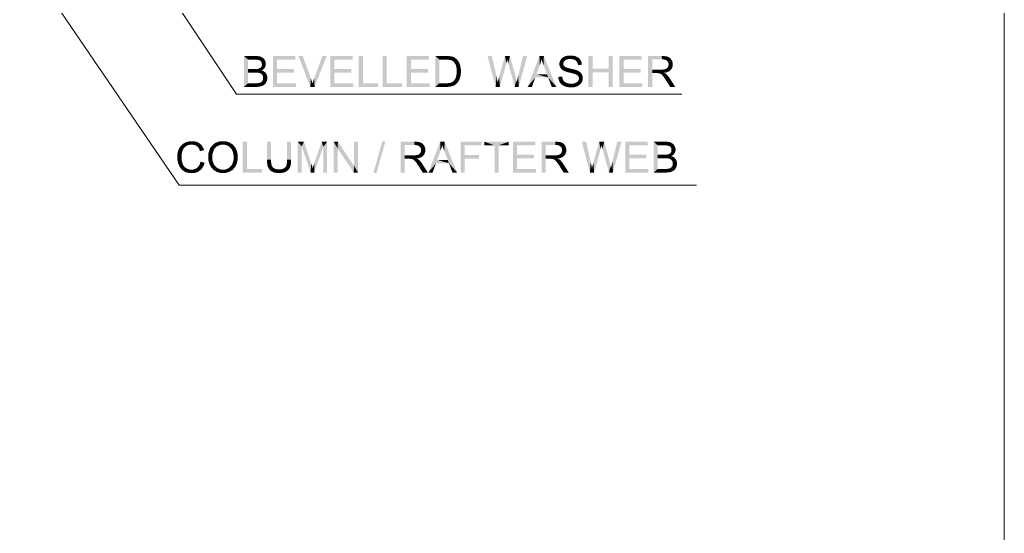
# Model space of a CAD drawing. Header units: millimetres. Extents: x 2 to 579, y 1 to 405.
# Drawn here: x 261.96 to 289.57, y 96.05 to 110.46 of the extents above; entities that cross this region are included whole.
import ezdxf

# ---------------------------------------------------------------- set-up
doc = ezdxf.new("R2010")
doc.units = ezdxf.units.MM
doc.linetypes.add('XKITLINE00', pattern=[0])
doc.layers.add('LinkedObject', color=7, linetype='Continuous', lineweight=0)

# ---------------------------------------------------------------- blocks, each defined once
blk = doc.blocks.new('*A4')
at = {"layer": 'LinkedObject'}
for points in [[(268.25, 109.442), (268.364, 108.977), (268.25, 108.578)], [(268.364, 109.079), (268.364, 108.977), (268.25, 109.442)], [(268.25, 109.442), (268.364, 109.34), (268.364, 109.079)], [(268.537, 109.34), (268.25, 109.442), (268.575, 109.442)], [(268.364, 109.34), (268.25, 109.442), (268.537, 109.34)], [(268.537, 109.34), (268.575, 109.442), (268.584, 109.34)], [(268.575, 109.442), (268.65, 109.334), (268.584, 109.34)], [(268.624, 109.442), (268.65, 109.334), (268.575, 109.442)], [(268.704, 109.429), (268.65, 109.334), (268.624, 109.442)], [(268.65, 109.334), (268.704, 109.429), (268.669, 109.328)], [(268.669, 109.328), (268.704, 109.429), (268.688, 109.322)], [(268.688, 109.322), (268.704, 109.429), (268.734, 109.416)], [(268.734, 109.416), (268.718, 109.3), (268.688, 109.322)], [(268.763, 109.403), (268.718, 109.3), (268.734, 109.416)], [(268.81, 109.362), (268.718, 109.3), (268.763, 109.403)], [(269.176, 109.076), (269.062, 108.578), (269.062, 109.442)], [(269.176, 109.076), (269.062, 109.442), (269.176, 109.34)], [(269.686, 109.34), (269.062, 109.442), (269.686, 109.442)], [(269.176, 109.34), (269.062, 109.442), (269.686, 109.34)], [(269.9, 109.442), (270.11, 108.578), (269.776, 109.442)], [(270.124, 108.814), (270.11, 108.578), (269.9, 109.442)], [(270.566, 109.442), (270.216, 108.814), (270.449, 109.442)], [(270.229, 108.578), (270.216, 108.814), (270.566, 109.442)], [(270.784, 109.076), (270.67, 108.578), (270.67, 109.442)], [(270.784, 109.076), (270.67, 109.442), (270.784, 109.34)], [(271.295, 109.34), (270.67, 109.442), (271.295, 109.442)], [(270.784, 109.34), (270.67, 109.442), (271.295, 109.34)], [(271.582, 109.442), (271.468, 108.578), (271.468, 109.442)], [(271.582, 108.68), (271.468, 108.578), (271.582, 109.442)], [(272.252, 109.442), (272.138, 108.578), (272.138, 109.442)], [(272.252, 108.68), (272.138, 108.578), (272.252, 109.442)], [(272.93, 109.076), (272.816, 108.578), (272.816, 109.442)], [(272.93, 109.076), (272.816, 109.442), (272.93, 109.34)], [(273.44, 109.34), (272.816, 109.442), (273.44, 109.442)], [(272.93, 109.34), (272.816, 109.442), (273.44, 109.34)], [(273.618, 109.442), (273.732, 109.34), (273.618, 108.578)], [(273.914, 109.34), (273.618, 109.442), (273.916, 109.442)], [(273.732, 109.34), (273.618, 109.442), (273.914, 109.34)], [(273.916, 109.442), (273.965, 109.34), (273.914, 109.34)], [(273.966, 109.442), (273.965, 109.34), (273.916, 109.442)], [(273.966, 109.442), (274.039, 109.331), (273.965, 109.34)], [(274.043, 109.436), (274.039, 109.331), (273.966, 109.442)], [(274.069, 109.43), (274.039, 109.331), (274.043, 109.436)], [(274.069, 109.43), (274.062, 109.323), (274.039, 109.331)], [(274.062, 109.323), (274.069, 109.43), (274.094, 109.31)], [(274.17, 109.39), (274.069, 109.43), (274.107, 109.421)], [(274.196, 109.368), (274.069, 109.43), (274.17, 109.39)], [(274.148, 109.261), (274.069, 109.43), (274.196, 109.368)], [(274.094, 109.31), (274.069, 109.43), (274.148, 109.261)], [(274.196, 109.368), (274.17, 109.225), (274.148, 109.261)], [(274.23, 109.339), (274.17, 109.225), (274.196, 109.368)], [(275.199, 109.442), (275.309, 108.578), (275.081, 109.442)], [(275.33, 108.876), (275.309, 108.578), (275.199, 109.442)], [(275.569, 109.442), (275.609, 109.236), (275.405, 108.859)], [(275.609, 109.236), (275.569, 109.442), (275.615, 109.257)], [(275.615, 109.257), (275.569, 109.442), (275.628, 109.308)], [(275.628, 109.308), (275.569, 109.442), (275.635, 109.338)], [(275.707, 109.442), (275.635, 109.338), (275.569, 109.442)], [(275.635, 109.338), (275.707, 109.442), (275.638, 109.328)], [(275.638, 109.328), (275.707, 109.442), (275.652, 109.277)], [(275.652, 109.277), (275.707, 109.442), (275.663, 109.236)], [(275.663, 109.236), (275.707, 109.442), (275.83, 109.004)], [(276.191, 109.442), (275.941, 108.887), (276.077, 109.442)], [(275.955, 108.578), (275.941, 108.887), (276.191, 109.442)], [(276.536, 109.442), (276.547, 109.186), (276.204, 108.578)], [(276.547, 109.186), (276.536, 109.442), (276.562, 109.227)], [(276.562, 109.227), (276.536, 109.442), (276.585, 109.31)], [(276.585, 109.31), (276.536, 109.442), (276.594, 109.351)], [(276.659, 109.442), (276.594, 109.351), (276.536, 109.442)], [(276.594, 109.351), (276.659, 109.442), (276.604, 109.316)], [(276.604, 109.316), (276.659, 109.442), (276.635, 109.226)], [(276.635, 109.226), (276.659, 109.442), (276.655, 109.172)], [(276.655, 109.172), (276.659, 109.442), (276.745, 108.933)], [(276.745, 108.933), (276.659, 109.442), (276.781, 108.84)], [(276.781, 108.84), (276.659, 109.442), (277.011, 108.578)], [(277.152, 109.369), (277.254, 109.318), (277.134, 109.341)], [(277.207, 109.413), (277.254, 109.318), (277.152, 109.369)], [(277.278, 109.337), (277.207, 109.413), (277.242, 109.427)], [(277.254, 109.318), (277.207, 109.413), (277.278, 109.337)], [(277.278, 109.442), (277.353, 109.356), (277.242, 109.427)], [(277.242, 109.427), (277.353, 109.356), (277.278, 109.337)], [(277.357, 109.457), (277.353, 109.356), (277.278, 109.442)], [(277.401, 109.457), (277.353, 109.356), (277.357, 109.457)], [(277.353, 109.356), (277.401, 109.457), (277.405, 109.356)], [(277.401, 109.457), (277.455, 109.356), (277.405, 109.356)], [(277.533, 109.441), (277.401, 109.457), (277.449, 109.457)], [(277.57, 109.426), (277.401, 109.457), (277.533, 109.441)], [(277.53, 109.335), (277.401, 109.457), (277.57, 109.426)], [(277.455, 109.356), (277.401, 109.457), (277.53, 109.335)], [(277.57, 109.426), (277.555, 109.314), (277.53, 109.335)], [(277.607, 109.41), (277.555, 109.314), (277.57, 109.426)], [(277.555, 109.314), (277.607, 109.41), (277.581, 109.293)], [(277.581, 109.293), (277.607, 109.41), (277.683, 109.335)], [(277.683, 109.335), (277.607, 109.41), (277.663, 109.365)], [(278.025, 109.087), (277.911, 108.578), (277.911, 109.442)], [(278.025, 109.087), (277.911, 109.442), (278.025, 109.442)], [(278.588, 109.442), (278.474, 109.087), (278.474, 109.442)], [(278.474, 108.985), (278.474, 109.087), (278.588, 109.442)], [(278.474, 108.985), (278.588, 109.442), (278.588, 108.578)], [(278.894, 109.076), (278.78, 108.578), (278.78, 109.442)], [(278.894, 109.076), (278.78, 109.442), (278.894, 109.34)], [(279.405, 109.34), (278.78, 109.442), (279.405, 109.442)], [(278.894, 109.34), (278.78, 109.442), (279.405, 109.34)], [(279.698, 109.061), (279.584, 108.578), (279.584, 109.442)], [(279.584, 109.442), (279.698, 109.347), (279.698, 109.061)], [(279.971, 109.347), (279.584, 109.442), (279.967, 109.442)], [(279.698, 109.347), (279.584, 109.442), (279.971, 109.347)], [(279.967, 109.442), (280.019, 109.347), (279.971, 109.347)], [(280.112, 109.431), (279.967, 109.442), (280.024, 109.442)], [(280.142, 109.419), (279.967, 109.442), (280.112, 109.431)], [(280.09, 109.327), (279.967, 109.442), (280.142, 109.419)], [(280.019, 109.347), (279.967, 109.442), (280.09, 109.327)], [(280.142, 109.419), (280.112, 109.308), (280.09, 109.327)], [(280.172, 109.407), (280.112, 109.308), (280.142, 109.419)], [(280.112, 109.308), (280.172, 109.407), (280.134, 109.288)], [(280.134, 109.288), (280.172, 109.407), (280.238, 109.337)], [(280.238, 109.337), (280.172, 109.407), (280.22, 109.366)], [(268.683, 109.096), (268.771, 109.053), (268.661, 109.089)], [(268.716, 109.117), (268.771, 109.053), (268.683, 109.096)], [(268.831, 109.117), (268.716, 109.117), (268.738, 109.147)], [(268.816, 109.092), (268.716, 109.117), (268.831, 109.117)], [(268.771, 109.053), (268.716, 109.117), (268.816, 109.092)], [(268.827, 109.335), (268.718, 109.3), (268.81, 109.362)], [(268.718, 109.3), (268.827, 109.335), (268.728, 109.283)], [(268.827, 109.335), (268.739, 109.267), (268.728, 109.283)], [(268.738, 109.147), (268.861, 109.221), (268.831, 109.117)], [(268.749, 109.185), (268.861, 109.221), (268.738, 109.147)], [(268.739, 109.267), (268.827, 109.335), (268.749, 109.229)], [(268.749, 109.229), (268.827, 109.335), (268.861, 109.221)], [(268.861, 109.221), (268.749, 109.208), (268.749, 109.229)], [(268.749, 109.208), (268.861, 109.221), (268.749, 109.185)], [(268.861, 109.251), (268.827, 109.335), (268.844, 109.308)], [(268.861, 109.221), (268.827, 109.335), (268.861, 109.251)], [(268.831, 109.117), (268.861, 109.221), (268.846, 109.141)], [(268.846, 109.141), (268.861, 109.221), (268.861, 109.193)], [(273.618, 108.578), (273.732, 109.34), (273.732, 108.68)], [(274.281, 109.265), (274.17, 109.225), (274.23, 109.339)], [(274.17, 109.225), (274.281, 109.265), (274.192, 109.189)], [(274.192, 109.189), (274.281, 109.265), (274.298, 109.22)], [(274.298, 109.22), (274.215, 109.084), (274.192, 109.189)], [(274.315, 109.175), (274.215, 109.084), (274.298, 109.22)], [(274.332, 109.073), (274.215, 109.084), (274.315, 109.175)], [(275.405, 108.859), (275.609, 109.236), (275.427, 108.578)], [(275.83, 109.004), (275.844, 108.578), (275.663, 109.236)], [(276.204, 108.578), (276.547, 109.186), (276.452, 108.933)], [(277.134, 109.341), (277.097, 109.219), (277.115, 109.312)], [(277.23, 109.299), (277.097, 109.219), (277.134, 109.341)], [(277.115, 109.312), (277.097, 109.219), (277.097, 109.251)], [(277.207, 109.253), (277.097, 109.219), (277.23, 109.299)], [(277.097, 109.219), (277.207, 109.253), (277.207, 109.226)], [(277.207, 109.203), (277.097, 109.219), (277.207, 109.226)], [(277.097, 109.219), (277.207, 109.203), (277.097, 109.189)], [(277.097, 109.189), (277.207, 109.203), (277.112, 109.135)], [(277.112, 109.135), (277.207, 109.203), (277.127, 109.111)], [(277.127, 109.111), (277.207, 109.203), (277.223, 109.164)], [(277.223, 109.164), (277.188, 109.047), (277.127, 109.111)], [(277.127, 109.111), (277.188, 109.047), (277.142, 109.087)], [(277.134, 109.341), (277.254, 109.318), (277.23, 109.299)], [(277.24, 109.149), (277.188, 109.047), (277.223, 109.164)], [(277.188, 109.047), (277.24, 109.149), (277.219, 109.03)], [(277.219, 109.03), (277.24, 109.149), (277.257, 109.134)], [(277.219, 109.03), (277.257, 109.134), (277.243, 109.018)], [(277.243, 109.018), (277.257, 109.134), (277.326, 108.991)], [(277.326, 108.991), (277.257, 109.134), (277.343, 109.104)], [(277.326, 108.991), (277.343, 109.104), (277.386, 108.976)], [(277.386, 108.976), (277.343, 109.104), (277.412, 109.088)], [(277.683, 109.335), (277.611, 109.231), (277.581, 109.293)], [(277.702, 109.305), (277.611, 109.231), (277.683, 109.335)], [(277.724, 109.237), (277.611, 109.231), (277.702, 109.305)], [(277.725, 109.199), (277.611, 109.231), (277.724, 109.237)], [(277.611, 109.231), (277.725, 109.199), (277.615, 109.19)], [(280.214, 109.051), (280.088, 109.085), (280.122, 109.111)], [(280.133, 109.129), (280.214, 109.051), (280.122, 109.111)], [(280.145, 109.147), (280.214, 109.051), (280.133, 109.129)], [(280.238, 109.337), (280.156, 109.237), (280.134, 109.288)], [(280.145, 109.147), (280.274, 109.206), (280.214, 109.051)], [(280.156, 109.186), (280.274, 109.206), (280.145, 109.147)], [(280.256, 109.307), (280.156, 109.237), (280.238, 109.337)], [(280.274, 109.242), (280.156, 109.237), (280.256, 109.307)], [(280.274, 109.206), (280.156, 109.237), (280.274, 109.242)], [(280.156, 109.237), (280.274, 109.206), (280.156, 109.207)], [(280.274, 109.206), (280.156, 109.186), (280.156, 109.207)], [(280.214, 109.051), (280.274, 109.206), (280.244, 109.083)], [(280.244, 109.083), (280.274, 109.206), (280.274, 109.16)], [(268.25, 108.578), (268.364, 108.977), (268.364, 108.68)], [(268.565, 108.977), (268.364, 109.079), (268.552, 109.079)], [(268.364, 108.977), (268.364, 109.079), (268.565, 108.977)], [(268.606, 108.977), (268.552, 109.079), (268.59, 109.079)], [(268.565, 108.977), (268.552, 109.079), (268.606, 108.977)], [(268.644, 109.084), (268.741, 109.038), (268.59, 109.079)], [(268.59, 109.079), (268.741, 109.038), (268.606, 108.977)], [(268.606, 108.977), (268.741, 109.038), (268.669, 108.97)], [(268.661, 109.089), (268.771, 109.053), (268.644, 109.084)], [(268.741, 109.038), (268.644, 109.084), (268.771, 109.053)], [(268.741, 109.038), (268.713, 108.956), (268.669, 108.97)], [(268.713, 108.956), (268.741, 109.038), (268.748, 108.931)], [(268.84, 108.987), (268.741, 109.038), (268.78, 109.026)], [(268.748, 108.931), (268.741, 109.038), (268.84, 108.987)], [(268.748, 108.931), (268.84, 108.987), (268.76, 108.913)], [(268.76, 108.913), (268.84, 108.987), (268.773, 108.895)], [(268.773, 108.895), (268.84, 108.987), (268.861, 108.959)], [(268.861, 108.959), (268.785, 108.853), (268.773, 108.895)], [(268.777, 108.772), (268.903, 108.829), (268.877, 108.716)], [(268.785, 108.808), (268.903, 108.829), (268.777, 108.772)], [(268.882, 108.932), (268.785, 108.853), (268.861, 108.959)], [(268.903, 108.866), (268.785, 108.853), (268.882, 108.932)], [(268.903, 108.829), (268.785, 108.853), (268.903, 108.866)], [(268.785, 108.853), (268.903, 108.829), (268.785, 108.829)], [(268.903, 108.829), (268.785, 108.808), (268.785, 108.829)], [(268.877, 108.716), (268.903, 108.829), (268.89, 108.742)], [(268.89, 108.742), (268.903, 108.829), (268.903, 108.798)], [(269.176, 108.974), (269.062, 108.578), (269.176, 109.076)], [(269.176, 108.68), (269.062, 108.578), (269.176, 108.974)], [(269.654, 108.974), (269.176, 109.076), (269.654, 109.076)], [(269.176, 108.974), (269.176, 109.076), (269.654, 108.974)], [(270.138, 108.777), (270.11, 108.578), (270.124, 108.814)], [(270.216, 108.814), (270.229, 108.578), (270.203, 108.779)], [(270.784, 108.974), (270.67, 108.578), (270.784, 109.076)], [(270.784, 108.68), (270.67, 108.578), (270.784, 108.974)], [(271.263, 108.974), (270.784, 109.076), (271.263, 109.076)], [(270.784, 108.974), (270.784, 109.076), (271.263, 108.974)], [(272.93, 108.974), (272.816, 108.578), (272.93, 109.076)], [(272.93, 108.68), (272.816, 108.578), (272.93, 108.974)], [(273.408, 108.974), (272.93, 109.076), (273.408, 109.076)], [(272.93, 108.974), (272.93, 109.076), (273.408, 108.974)], [(274.149, 108.761), (274.309, 108.84), (274.25, 108.715)], [(274.181, 108.816), (274.309, 108.84), (274.149, 108.761)], [(274.192, 108.85), (274.309, 108.84), (274.181, 108.816)], [(274.309, 108.84), (274.192, 108.85), (274.203, 108.884)], [(274.215, 108.968), (274.332, 108.966), (274.203, 108.884)], [(274.203, 108.884), (274.332, 108.966), (274.309, 108.84)], [(274.332, 109.015), (274.215, 109.084), (274.332, 109.073)], [(274.215, 109.084), (274.332, 109.015), (274.215, 109.017)], [(274.332, 109.015), (274.215, 108.968), (274.215, 109.017)], [(274.332, 108.966), (274.215, 108.968), (274.332, 109.015)], [(274.25, 108.715), (274.309, 108.84), (274.268, 108.74)], [(274.268, 108.74), (274.309, 108.84), (274.298, 108.802)], [(274.309, 108.84), (274.332, 108.966), (274.321, 108.878)], [(275.34, 108.831), (275.309, 108.578), (275.33, 108.876)], [(275.358, 108.743), (275.309, 108.578), (275.34, 108.831)], [(275.402, 108.848), (275.427, 108.578), (275.383, 108.768)], [(275.405, 108.859), (275.427, 108.578), (275.402, 108.848)], [(275.853, 108.923), (275.844, 108.578), (275.83, 109.004)], [(275.887, 108.77), (275.844, 108.578), (275.853, 108.923)], [(275.928, 108.834), (275.955, 108.578), (275.907, 108.74)], [(275.941, 108.887), (275.955, 108.578), (275.928, 108.834)], [(276.419, 108.84), (276.204, 108.578), (276.452, 108.933)], [(276.204, 108.578), (276.419, 108.84), (276.324, 108.578)], [(276.452, 108.933), (276.781, 108.84), (276.419, 108.84)], [(276.745, 108.933), (276.781, 108.84), (276.452, 108.933)], [(276.781, 108.84), (277.011, 108.578), (276.881, 108.578)], [(277.177, 108.833), (277.065, 108.856), (277.173, 108.865)], [(277.065, 108.856), (277.112, 108.7), (277.066, 108.812)], [(277.177, 108.833), (277.112, 108.7), (277.065, 108.856)], [(277.194, 108.779), (277.112, 108.7), (277.177, 108.833)], [(277.386, 108.976), (277.412, 109.088), (277.445, 108.962)], [(277.445, 108.962), (277.412, 109.088), (277.482, 109.072)], [(277.445, 108.962), (277.482, 109.072), (277.522, 108.941)], [(277.522, 108.941), (277.482, 109.072), (277.539, 108.934)], [(277.539, 108.934), (277.482, 109.072), (277.566, 108.924)], [(277.578, 109.045), (277.566, 108.924), (277.482, 109.072)], [(277.604, 109.033), (277.566, 108.924), (277.578, 109.045)], [(277.566, 108.924), (277.604, 109.033), (277.605, 108.898)], [(277.605, 108.898), (277.604, 109.033), (277.641, 109.015)], [(277.605, 108.898), (277.641, 109.015), (277.617, 108.883)], [(277.617, 108.883), (277.641, 109.015), (277.629, 108.868)], [(277.641, 109.015), (277.715, 108.945), (277.629, 108.868)], [(277.629, 108.868), (277.715, 108.945), (277.641, 108.833)], [(277.629, 108.755), (277.751, 108.822), (277.731, 108.723)], [(277.641, 108.792), (277.751, 108.822), (277.629, 108.755)], [(277.715, 108.945), (277.641, 109.015), (277.697, 108.971)], [(277.641, 108.833), (277.715, 108.945), (277.733, 108.918)], [(277.641, 108.833), (277.733, 108.918), (277.641, 108.812)], [(277.641, 108.812), (277.733, 108.918), (277.641, 108.792)], [(277.733, 108.918), (277.751, 108.822), (277.641, 108.792)], [(277.731, 108.723), (277.751, 108.822), (277.751, 108.788)], [(277.751, 108.822), (277.733, 108.918), (277.751, 108.857)], [(278.025, 108.985), (277.911, 108.578), (278.025, 109.087)], [(277.911, 108.578), (278.025, 108.985), (278.025, 108.578)], [(278.025, 109.087), (278.474, 108.985), (278.025, 108.985)], [(278.474, 109.087), (278.474, 108.985), (278.025, 109.087)], [(278.474, 108.985), (278.588, 108.578), (278.474, 108.578)], [(278.894, 108.974), (278.78, 108.578), (278.894, 109.076)], [(278.894, 108.68), (278.78, 108.578), (278.894, 108.974)], [(279.373, 108.974), (278.894, 109.076), (279.373, 109.076)], [(278.894, 108.974), (278.894, 109.076), (279.373, 108.974)], [(279.698, 109.061), (279.698, 108.962), (279.584, 108.578)], [(279.584, 108.578), (279.698, 108.962), (279.698, 108.578)], [(279.831, 108.962), (279.698, 109.061), (279.944, 109.061)], [(279.698, 108.962), (279.698, 109.061), (279.831, 108.962)], [(279.831, 108.962), (279.944, 109.061), (279.853, 108.962)], [(279.853, 108.962), (279.944, 109.061), (279.885, 108.96)], [(279.885, 108.96), (279.944, 109.061), (279.894, 108.958)], [(279.894, 108.958), (279.944, 109.061), (279.908, 108.954)], [(279.908, 108.954), (279.944, 109.061), (279.934, 108.943)], [(279.934, 108.943), (279.944, 109.061), (279.983, 109.061)], [(279.934, 108.943), (279.983, 109.061), (279.946, 108.935)], [(279.983, 109.061), (280.031, 108.971), (279.946, 108.935)], [(279.946, 108.935), (280.031, 108.971), (279.959, 108.926)], [(280.031, 108.971), (279.988, 108.898), (279.959, 108.926)], [(280.044, 109.069), (280.031, 108.971), (279.983, 109.061)], [(280.053, 108.96), (279.988, 108.898), (280.031, 108.971)], [(279.988, 108.898), (280.053, 108.96), (280.004, 108.877)], [(280.004, 108.877), (280.053, 108.96), (280.02, 108.856)], [(280.02, 108.856), (280.053, 108.96), (280.1, 108.928)], [(280.1, 108.928), (280.062, 108.797), (280.02, 108.856)], [(280.031, 108.971), (280.044, 109.069), (280.093, 108.98)], [(280.066, 109.077), (280.214, 109.051), (280.044, 109.069)], [(280.185, 109.02), (280.044, 109.069), (280.214, 109.051)], [(280.093, 108.98), (280.044, 109.069), (280.185, 109.02)], [(280.1, 108.928), (280.053, 108.96), (280.088, 108.939)], [(280.125, 108.905), (280.062, 108.797), (280.1, 108.928)], [(280.172, 108.848), (280.062, 108.797), (280.125, 108.905)], [(280.062, 108.797), (280.172, 108.848), (280.087, 108.758)], [(280.088, 109.085), (280.214, 109.051), (280.066, 109.077)], [(280.087, 108.758), (280.172, 108.848), (280.194, 108.813)], [(268.364, 108.68), (268.58, 108.578), (268.25, 108.578)], [(268.58, 108.68), (268.58, 108.578), (268.364, 108.68)], [(268.58, 108.68), (268.621, 108.578), (268.58, 108.578)], [(268.608, 108.68), (268.621, 108.578), (268.58, 108.68)], [(268.647, 108.682), (268.691, 108.585), (268.608, 108.68)], [(268.608, 108.68), (268.691, 108.585), (268.621, 108.578)], [(268.658, 108.684), (268.691, 108.585), (268.647, 108.682)], [(268.719, 108.593), (268.658, 108.684), (268.678, 108.688)], [(268.691, 108.585), (268.658, 108.684), (268.719, 108.593)], [(268.711, 108.7), (268.814, 108.635), (268.678, 108.688)], [(268.678, 108.688), (268.814, 108.635), (268.719, 108.593)], [(268.724, 108.708), (268.814, 108.635), (268.711, 108.7)], [(268.719, 108.593), (268.814, 108.635), (268.748, 108.6)], [(268.814, 108.635), (268.724, 108.708), (268.738, 108.716)], [(268.759, 108.74), (268.833, 108.649), (268.738, 108.716)], [(268.738, 108.716), (268.833, 108.649), (268.814, 108.635)], [(268.748, 108.6), (268.814, 108.635), (268.795, 108.621)], [(268.877, 108.716), (268.759, 108.74), (268.777, 108.772)], [(268.864, 108.69), (268.759, 108.74), (268.877, 108.716)], [(268.833, 108.649), (268.759, 108.74), (268.864, 108.69)], [(269.062, 108.578), (269.176, 108.68), (269.706, 108.578)], [(269.706, 108.578), (269.176, 108.68), (269.706, 108.68)], [(270.161, 108.706), (270.11, 108.578), (270.138, 108.777)], [(270.17, 108.673), (270.11, 108.578), (270.161, 108.706)], [(270.11, 108.578), (270.17, 108.673), (270.229, 108.578)], [(270.18, 108.708), (270.229, 108.578), (270.17, 108.673)], [(270.203, 108.779), (270.229, 108.578), (270.18, 108.708)], [(270.67, 108.578), (270.784, 108.68), (271.315, 108.578)], [(271.315, 108.578), (270.784, 108.68), (271.315, 108.68)], [(271.468, 108.578), (271.582, 108.68), (272.007, 108.578)], [(272.007, 108.578), (271.582, 108.68), (272.007, 108.68)], [(272.138, 108.578), (272.252, 108.68), (272.677, 108.578)], [(272.677, 108.578), (272.252, 108.68), (272.677, 108.68)], [(272.816, 108.578), (272.93, 108.68), (273.46, 108.578)], [(273.46, 108.578), (272.93, 108.68), (273.46, 108.68)], [(273.732, 108.68), (273.93, 108.578), (273.618, 108.578)], [(273.917, 108.68), (273.93, 108.578), (273.732, 108.68)], [(273.917, 108.68), (273.969, 108.578), (273.93, 108.578)], [(273.96, 108.68), (273.969, 108.578), (273.917, 108.68)], [(274.069, 108.593), (273.96, 108.68), (274.027, 108.688)], [(274.038, 108.586), (273.96, 108.68), (274.069, 108.593)], [(273.969, 108.578), (273.96, 108.68), (274.038, 108.586)], [(274.051, 108.696), (274.069, 108.593), (274.027, 108.688)], [(274.075, 108.704), (274.069, 108.593), (274.051, 108.696)], [(274.069, 108.593), (274.075, 108.704), (274.099, 108.6)], [(274.172, 108.636), (274.075, 108.704), (274.114, 108.726)], [(274.15, 108.622), (274.075, 108.704), (274.172, 108.636)], [(274.099, 108.6), (274.075, 108.704), (274.15, 108.622)], [(274.128, 108.741), (274.193, 108.651), (274.114, 108.726)], [(274.114, 108.726), (274.193, 108.651), (274.172, 108.636)], [(274.25, 108.715), (274.128, 108.741), (274.149, 108.761)], [(274.232, 108.69), (274.128, 108.741), (274.25, 108.715)], [(274.193, 108.651), (274.128, 108.741), (274.232, 108.69)], [(275.366, 108.699), (275.309, 108.578), (275.358, 108.743)], [(275.366, 108.699), (275.427, 108.578), (275.309, 108.578)], [(275.383, 108.768), (275.427, 108.578), (275.366, 108.699)], [(275.898, 108.699), (275.844, 108.578), (275.887, 108.77)], [(275.898, 108.699), (275.955, 108.578), (275.844, 108.578)], [(275.907, 108.74), (275.955, 108.578), (275.898, 108.699)], [(277.066, 108.812), (277.112, 108.7), (277.09, 108.735)], [(277.112, 108.7), (277.194, 108.779), (277.135, 108.666)], [(277.135, 108.666), (277.194, 108.779), (277.197, 108.615)], [(277.208, 108.758), (277.197, 108.615), (277.194, 108.779)], [(277.222, 108.738), (277.197, 108.615), (277.208, 108.758)], [(277.222, 108.738), (277.236, 108.598), (277.197, 108.615)], [(277.266, 108.704), (277.236, 108.598), (277.222, 108.738)], [(277.236, 108.598), (277.266, 108.704), (277.276, 108.581)], [(277.295, 108.691), (277.276, 108.581), (277.266, 108.704)], [(277.324, 108.678), (277.276, 108.581), (277.295, 108.691)], [(277.324, 108.678), (277.374, 108.563), (277.276, 108.581)], [(277.391, 108.665), (277.374, 108.563), (277.324, 108.678)], [(277.391, 108.665), (277.432, 108.563), (277.374, 108.563)], [(277.427, 108.665), (277.432, 108.563), (277.391, 108.665)], [(277.427, 108.665), (277.478, 108.563), (277.432, 108.563)], [(277.46, 108.665), (277.478, 108.563), (277.427, 108.665)], [(277.517, 108.675), (277.598, 108.597), (277.46, 108.665)], [(277.46, 108.665), (277.598, 108.597), (277.478, 108.563)], [(277.478, 108.563), (277.598, 108.597), (277.561, 108.58)], [(277.542, 108.685), (277.692, 108.662), (277.517, 108.675)], [(277.635, 108.614), (277.517, 108.675), (277.692, 108.662)], [(277.598, 108.597), (277.517, 108.675), (277.635, 108.614)], [(277.567, 108.695), (277.692, 108.662), (277.542, 108.685)], [(277.605, 108.721), (277.712, 108.692), (277.567, 108.695)], [(277.567, 108.695), (277.712, 108.692), (277.692, 108.662)], [(277.617, 108.738), (277.731, 108.723), (277.605, 108.721)], [(277.712, 108.692), (277.605, 108.721), (277.731, 108.723)], [(277.629, 108.755), (277.731, 108.723), (277.617, 108.738)], [(278.78, 108.578), (278.894, 108.68), (279.424, 108.578)], [(279.424, 108.578), (278.894, 108.68), (279.424, 108.68)], [(280.087, 108.758), (280.194, 108.813), (280.201, 108.578)], [(280.201, 108.578), (280.194, 108.813), (280.344, 108.578)], [(266.455, 106.898), (266.583, 106.883), (266.43, 106.848)], [(266.43, 106.848), (266.583, 106.883), (266.536, 106.819)], [(266.529, 106.974), (266.583, 106.883), (266.455, 106.898)], [(266.576, 107), (266.583, 106.883), (266.529, 106.974)], [(266.624, 107.027), (266.733, 106.955), (266.576, 107)], [(266.576, 107), (266.733, 106.955), (266.65, 106.931)], [(266.583, 106.883), (266.576, 107), (266.617, 106.907)], [(266.617, 106.907), (266.576, 107), (266.65, 106.931)], [(266.728, 107.053), (266.733, 106.955), (266.624, 107.027)], [(266.785, 107.053), (266.733, 106.955), (266.728, 107.053)], [(266.733, 106.955), (266.785, 107.053), (266.783, 106.955)], [(266.785, 107.053), (266.826, 106.955), (266.783, 106.955)], [(266.959, 107.02), (266.785, 107.053), (266.85, 107.053)], [(267.003, 106.987), (266.785, 107.053), (266.959, 107.02)], [(266.898, 106.933), (266.785, 107.053), (267.003, 106.987)], [(266.826, 106.955), (266.785, 107.053), (266.898, 106.933)], [(266.898, 106.933), (267.003, 106.987), (266.927, 106.912)], [(267.003, 106.987), (266.955, 106.89), (266.927, 106.912)], [(266.955, 106.89), (267.003, 106.987), (266.999, 106.822)], [(266.999, 106.822), (267.003, 106.987), (267.126, 106.801)], [(267.109, 106.861), (267.003, 106.987), (267.047, 106.954)], [(267.126, 106.801), (267.003, 106.987), (267.109, 106.861)], [(267.362, 106.931), (267.246, 106.594), (267.304, 106.87)], [(267.408, 106.829), (267.246, 106.594), (267.362, 106.931)], [(267.569, 107.053), (267.362, 106.931), (267.42, 106.992)], [(267.66, 107.053), (267.362, 106.931), (267.569, 107.053)], [(267.6, 106.954), (267.362, 106.931), (267.66, 107.053)], [(267.495, 106.912), (267.362, 106.931), (267.6, 106.954)], [(267.362, 106.931), (267.495, 106.912), (267.452, 106.871)], [(267.408, 106.829), (267.362, 106.931), (267.452, 106.871)], [(267.6, 106.954), (267.66, 107.053), (267.661, 106.954)], [(267.66, 107.053), (267.703, 106.954), (267.661, 106.954)], [(267.828, 107.024), (267.66, 107.053), (267.72, 107.053)], [(267.876, 106.995), (267.66, 107.053), (267.828, 107.024)], [(267.78, 106.932), (267.66, 107.053), (267.876, 106.995)], [(267.703, 106.954), (267.66, 107.053), (267.78, 106.932)], [(267.78, 106.932), (267.876, 106.995), (267.815, 106.911)], [(267.876, 106.995), (267.849, 106.889), (267.815, 106.911)], [(267.849, 106.889), (267.876, 106.995), (267.901, 106.828)], [(267.997, 106.887), (267.876, 106.995), (267.924, 106.967)], [(268.022, 106.836), (267.876, 106.995), (267.997, 106.887)], [(267.901, 106.828), (267.876, 106.995), (268.022, 106.836)], [(268.329, 107.038), (268.215, 106.174), (268.215, 107.038)], [(268.329, 106.276), (268.215, 106.174), (268.329, 107.038)], [(269.006, 107.038), (268.892, 106.539), (268.892, 107.038)], [(269.006, 106.539), (268.892, 106.539), (269.006, 107.038)], [(269.571, 107.038), (269.457, 106.539), (269.457, 107.038)], [(269.571, 106.539), (269.457, 106.539), (269.571, 107.038)], [(269.758, 107.038), (269.868, 106.909), (269.758, 106.174)], [(269.868, 106.909), (269.758, 107.038), (269.93, 107.038)], [(269.758, 106.174), (269.868, 106.909), (269.868, 106.174)], [(269.868, 106.909), (269.93, 107.038), (270.117, 106.174)], [(270.117, 106.174), (269.93, 107.038), (270.134, 106.427)], [(270.221, 106.437), (270.472, 106.897), (270.22, 106.174)], [(270.429, 107.038), (270.472, 106.897), (270.221, 106.437)], [(270.581, 107.038), (270.472, 106.897), (270.429, 107.038)], [(270.472, 106.174), (270.581, 107.038), (270.581, 106.174)], [(270.472, 106.897), (270.581, 107.038), (270.472, 106.174)], [(270.765, 107.038), (270.874, 106.852), (270.765, 106.174)], [(270.874, 106.852), (270.765, 107.038), (270.882, 107.038)], [(270.874, 106.852), (270.882, 107.038), (271.327, 106.174)], [(271.327, 106.174), (270.882, 107.038), (271.335, 106.36)], [(271.445, 107.038), (271.335, 106.36), (271.335, 107.038)], [(271.445, 106.174), (271.335, 106.36), (271.445, 107.038)], [(272.215, 107.052), (271.879, 106.159), (272.13, 107.052)], [(271.965, 106.159), (271.879, 106.159), (272.215, 107.052)], [(272.759, 106.657), (272.645, 106.174), (272.645, 107.038)], [(272.645, 107.038), (272.759, 106.943), (272.759, 106.657)], [(273.032, 106.943), (272.645, 107.038), (273.027, 107.038)], [(272.759, 106.943), (272.645, 107.038), (273.032, 106.943)], [(273.027, 107.038), (273.08, 106.943), (273.032, 106.943)], [(273.172, 107.026), (273.027, 107.038), (273.085, 107.038)], [(273.202, 107.015), (273.027, 107.038), (273.172, 107.026)], [(273.15, 106.923), (273.027, 107.038), (273.202, 107.015)], [(273.08, 106.943), (273.027, 107.038), (273.15, 106.923)], [(273.202, 107.015), (273.172, 106.903), (273.15, 106.923)], [(273.232, 107.003), (273.172, 106.903), (273.202, 107.015)], [(273.172, 106.903), (273.232, 107.003), (273.194, 106.884)], [(273.194, 106.884), (273.232, 107.003), (273.298, 106.932)], [(273.298, 106.932), (273.217, 106.833), (273.194, 106.884)], [(273.316, 106.903), (273.217, 106.833), (273.298, 106.932)], [(273.334, 106.838), (273.217, 106.833), (273.316, 106.903)], [(273.298, 106.932), (273.232, 107.003), (273.28, 106.962)], [(273.751, 107.038), (273.762, 106.782), (273.419, 106.174)], [(273.762, 106.782), (273.751, 107.038), (273.777, 106.823)], [(273.777, 106.823), (273.751, 107.038), (273.8, 106.906)], [(273.8, 106.906), (273.751, 107.038), (273.809, 106.947)], [(273.874, 107.038), (273.809, 106.947), (273.751, 107.038)], [(273.809, 106.947), (273.874, 107.038), (273.819, 106.912)], [(273.819, 106.912), (273.874, 107.038), (273.85, 106.822)], [(273.85, 106.822), (273.874, 107.038), (273.87, 106.767)], [(273.87, 106.767), (273.874, 107.038), (273.961, 106.529)], [(273.961, 106.529), (273.874, 107.038), (273.996, 106.436)], [(273.996, 106.436), (273.874, 107.038), (274.226, 106.174)], [(274.438, 106.668), (274.324, 106.174), (274.324, 107.038)], [(274.438, 106.668), (274.324, 107.038), (274.438, 106.936)], [(274.907, 106.936), (274.324, 107.038), (274.907, 107.038)], [(274.438, 106.936), (274.324, 107.038), (274.907, 106.936)], [(274.99, 107.038), (275.275, 106.936), (274.99, 106.936)], [(275.389, 106.936), (275.275, 106.936), (274.99, 107.038)], [(275.389, 106.936), (274.99, 107.038), (275.675, 107.038)], [(275.275, 106.174), (275.389, 106.936), (275.389, 106.174)], [(275.275, 106.936), (275.389, 106.936), (275.275, 106.174)], [(275.389, 106.936), (275.675, 107.038), (275.675, 106.936)], [(275.908, 106.672), (275.794, 106.174), (275.794, 107.038)], [(275.908, 106.672), (275.794, 107.038), (275.908, 106.936)], [(276.419, 106.936), (275.794, 107.038), (276.419, 107.038)], [(275.908, 106.936), (275.794, 107.038), (276.419, 106.936)], [(276.712, 106.657), (276.598, 106.174), (276.598, 107.038)], [(276.598, 107.038), (276.712, 106.943), (276.712, 106.657)], [(276.985, 106.943), (276.598, 107.038), (276.981, 107.038)], [(276.712, 106.943), (276.598, 107.038), (276.985, 106.943)], [(276.981, 107.038), (277.033, 106.943), (276.985, 106.943)], [(277.126, 107.026), (276.981, 107.038), (277.038, 107.038)], [(277.156, 107.015), (276.981, 107.038), (277.126, 107.026)], [(277.104, 106.923), (276.981, 107.038), (277.156, 107.015)], [(277.033, 106.943), (276.981, 107.038), (277.104, 106.923)], [(277.156, 107.015), (277.126, 106.903), (277.104, 106.923)], [(277.186, 107.003), (277.126, 106.903), (277.156, 107.015)], [(277.126, 106.903), (277.186, 107.003), (277.148, 106.884)], [(277.148, 106.884), (277.186, 107.003), (277.252, 106.932)], [(277.252, 106.932), (277.17, 106.833), (277.148, 106.884)], [(277.27, 106.903), (277.17, 106.833), (277.252, 106.932)], [(277.288, 106.838), (277.17, 106.833), (277.27, 106.903)], [(277.252, 106.932), (277.186, 107.003), (277.234, 106.962)], [(277.842, 107.038), (277.952, 106.174), (277.724, 107.038)], [(277.973, 106.471), (277.952, 106.174), (277.842, 107.038)], [(278.212, 107.038), (278.252, 106.832), (278.048, 106.454)], [(278.252, 106.832), (278.212, 107.038), (278.258, 106.853)], [(278.258, 106.853), (278.212, 107.038), (278.271, 106.904)], [(278.271, 106.904), (278.212, 107.038), (278.278, 106.934)], [(278.35, 107.038), (278.278, 106.934), (278.212, 107.038)], [(278.278, 106.934), (278.35, 107.038), (278.281, 106.924)], [(278.281, 106.924), (278.35, 107.038), (278.295, 106.873)], [(278.295, 106.873), (278.35, 107.038), (278.306, 106.832)], [(278.306, 106.832), (278.35, 107.038), (278.473, 106.6)], [(278.834, 107.038), (278.584, 106.482), (278.72, 107.038)], [(278.598, 106.174), (278.584, 106.482), (278.834, 107.038)], [(279.057, 106.672), (278.943, 106.174), (278.943, 107.038)], [(279.057, 106.672), (278.943, 107.038), (279.057, 106.936)], [(279.568, 106.936), (278.943, 107.038), (279.568, 107.038)], [(279.057, 106.936), (278.943, 107.038), (279.568, 106.936)], [(279.741, 107.038), (279.855, 106.573), (279.741, 106.174)], [(279.855, 106.675), (279.855, 106.573), (279.741, 107.038)], [(279.741, 107.038), (279.855, 106.936), (279.855, 106.675)], [(280.028, 106.936), (279.741, 107.038), (280.065, 107.038)], [(279.855, 106.936), (279.741, 107.038), (280.028, 106.936)], [(280.028, 106.936), (280.065, 107.038), (280.074, 106.936)], [(280.065, 107.038), (280.14, 106.93), (280.074, 106.936)], [(280.115, 107.038), (280.14, 106.93), (280.065, 107.038)], [(280.194, 107.025), (280.14, 106.93), (280.115, 107.038)], [(280.14, 106.93), (280.194, 107.025), (280.16, 106.924)], [(280.16, 106.924), (280.194, 107.025), (280.179, 106.918)], [(280.179, 106.918), (280.194, 107.025), (280.224, 107.012)], [(280.224, 107.012), (280.208, 106.895), (280.179, 106.918)], [(280.254, 106.999), (280.208, 106.895), (280.224, 107.012)], [(280.301, 106.958), (280.208, 106.895), (280.254, 106.999)], [(280.318, 106.931), (280.208, 106.895), (280.301, 106.958)], [(280.208, 106.895), (280.318, 106.931), (280.219, 106.879)], [(280.318, 106.931), (280.229, 106.863), (280.219, 106.879)], [(280.229, 106.863), (280.318, 106.931), (280.239, 106.825)], [(280.239, 106.825), (280.318, 106.931), (280.352, 106.817)], [(280.352, 106.847), (280.318, 106.931), (280.335, 106.904)], [(280.352, 106.817), (280.318, 106.931), (280.352, 106.847)], [(266.509, 106.739), (266.378, 106.68), (266.404, 106.798)], [(266.496, 106.656), (266.378, 106.68), (266.509, 106.739)], [(266.378, 106.68), (266.496, 106.656), (266.378, 106.612)], [(266.378, 106.612), (266.496, 106.656), (266.496, 106.613)], [(266.496, 106.613), (266.378, 106.551), (266.378, 106.612)], [(266.496, 106.558), (266.378, 106.551), (266.496, 106.613)], [(266.523, 106.779), (266.404, 106.798), (266.43, 106.848)], [(266.509, 106.739), (266.404, 106.798), (266.523, 106.779)], [(266.523, 106.779), (266.43, 106.848), (266.536, 106.819)], [(266.999, 106.822), (267.126, 106.801), (267.014, 106.775)], [(267.304, 106.87), (267.246, 106.594), (267.246, 106.702)], [(267.364, 106.69), (267.246, 106.594), (267.408, 106.829)], [(267.246, 106.594), (267.364, 106.69), (267.364, 106.593)], [(267.901, 106.828), (268.022, 106.836), (267.919, 106.789)], [(267.913, 106.393), (268.072, 106.604), (268.019, 106.369)], [(267.955, 106.522), (268.072, 106.604), (267.913, 106.393)], [(268.022, 106.836), (267.937, 106.75), (267.919, 106.789)], [(267.937, 106.75), (268.022, 106.836), (267.955, 106.658)], [(267.955, 106.658), (268.022, 106.836), (268.072, 106.669)], [(267.955, 106.605), (268.072, 106.669), (268.072, 106.604)], [(267.955, 106.658), (268.072, 106.669), (267.955, 106.605)], [(268.072, 106.604), (267.955, 106.522), (267.955, 106.605)], [(268.019, 106.369), (268.072, 106.604), (268.046, 106.421)], [(268.072, 106.669), (268.022, 106.836), (268.047, 106.785)], [(268.046, 106.421), (268.072, 106.604), (268.072, 106.539)], [(270.765, 106.174), (270.874, 106.852), (270.874, 106.174)], [(272.759, 106.657), (272.759, 106.558), (272.645, 106.174)], [(272.891, 106.558), (272.759, 106.657), (273.004, 106.657)], [(272.759, 106.558), (272.759, 106.657), (272.891, 106.558)], [(272.891, 106.558), (273.004, 106.657), (272.913, 106.558)], [(272.913, 106.558), (273.004, 106.657), (272.945, 106.555)], [(272.945, 106.555), (273.004, 106.657), (272.955, 106.553)], [(272.955, 106.553), (273.004, 106.657), (272.968, 106.55)], [(272.968, 106.55), (273.004, 106.657), (272.994, 106.539)], [(272.994, 106.539), (273.004, 106.657), (273.043, 106.657)], [(272.994, 106.539), (273.043, 106.657), (273.007, 106.53)], [(273.043, 106.657), (273.091, 106.567), (273.007, 106.53)], [(273.104, 106.665), (273.091, 106.567), (273.043, 106.657)], [(273.091, 106.567), (273.104, 106.665), (273.153, 106.576)], [(273.127, 106.673), (273.275, 106.647), (273.104, 106.665)], [(273.245, 106.616), (273.104, 106.665), (273.275, 106.647)], [(273.153, 106.576), (273.104, 106.665), (273.245, 106.616)], [(273.149, 106.681), (273.275, 106.647), (273.127, 106.673)], [(273.275, 106.647), (273.149, 106.681), (273.182, 106.707)], [(273.194, 106.725), (273.275, 106.647), (273.182, 106.707)], [(273.205, 106.743), (273.275, 106.647), (273.194, 106.725)], [(273.205, 106.743), (273.334, 106.802), (273.275, 106.647)], [(273.217, 106.782), (273.334, 106.802), (273.205, 106.743)], [(273.334, 106.802), (273.217, 106.833), (273.334, 106.838)], [(273.217, 106.833), (273.334, 106.802), (273.217, 106.803)], [(273.334, 106.802), (273.217, 106.782), (273.217, 106.803)], [(273.275, 106.647), (273.334, 106.802), (273.304, 106.679)], [(273.304, 106.679), (273.334, 106.802), (273.334, 106.756)], [(273.419, 106.174), (273.762, 106.782), (273.667, 106.529)], [(274.438, 106.566), (274.324, 106.174), (274.438, 106.668)], [(274.844, 106.566), (274.438, 106.668), (274.844, 106.668)], [(274.438, 106.566), (274.438, 106.668), (274.844, 106.566)], [(275.908, 106.57), (275.794, 106.174), (275.908, 106.672)], [(276.387, 106.57), (275.908, 106.672), (276.387, 106.672)], [(275.908, 106.57), (275.908, 106.672), (276.387, 106.57)], [(276.712, 106.657), (276.712, 106.558), (276.598, 106.174)], [(276.845, 106.558), (276.712, 106.657), (276.958, 106.657)], [(276.712, 106.558), (276.712, 106.657), (276.845, 106.558)], [(276.845, 106.558), (276.958, 106.657), (276.867, 106.558)], [(276.867, 106.558), (276.958, 106.657), (276.899, 106.555)], [(276.899, 106.555), (276.958, 106.657), (276.908, 106.553)], [(276.908, 106.553), (276.958, 106.657), (276.922, 106.55)], [(276.922, 106.55), (276.958, 106.657), (276.948, 106.539)], [(276.948, 106.539), (276.958, 106.657), (276.997, 106.657)], [(276.948, 106.539), (276.997, 106.657), (276.96, 106.53)], [(276.997, 106.657), (277.045, 106.567), (276.96, 106.53)], [(277.058, 106.665), (277.045, 106.567), (276.997, 106.657)], [(277.045, 106.567), (277.058, 106.665), (277.107, 106.576)], [(277.08, 106.673), (277.228, 106.647), (277.058, 106.665)], [(277.199, 106.616), (277.058, 106.665), (277.228, 106.647)], [(277.107, 106.576), (277.058, 106.665), (277.199, 106.616)], [(277.102, 106.681), (277.228, 106.647), (277.08, 106.673)], [(277.228, 106.647), (277.102, 106.681), (277.136, 106.707)], [(277.147, 106.725), (277.228, 106.647), (277.136, 106.707)], [(277.159, 106.743), (277.228, 106.647), (277.147, 106.725)], [(277.159, 106.743), (277.288, 106.802), (277.228, 106.647)], [(277.17, 106.782), (277.288, 106.802), (277.159, 106.743)], [(277.288, 106.802), (277.17, 106.833), (277.288, 106.838)], [(277.17, 106.833), (277.288, 106.802), (277.17, 106.803)], [(277.288, 106.802), (277.17, 106.782), (277.17, 106.803)], [(277.228, 106.647), (277.288, 106.802), (277.258, 106.679)], [(277.258, 106.679), (277.288, 106.802), (277.288, 106.756)], [(278.048, 106.454), (278.252, 106.832), (278.07, 106.174)], [(278.473, 106.6), (278.487, 106.174), (278.306, 106.832)], [(279.057, 106.57), (278.943, 106.174), (279.057, 106.672)], [(279.536, 106.57), (279.057, 106.672), (279.536, 106.672)], [(279.057, 106.57), (279.057, 106.672), (279.536, 106.57)], [(280.055, 106.573), (279.855, 106.675), (280.042, 106.675)], [(279.855, 106.573), (279.855, 106.675), (280.055, 106.573)], [(280.096, 106.573), (280.042, 106.675), (280.08, 106.675)], [(280.055, 106.573), (280.042, 106.675), (280.096, 106.573)], [(280.135, 106.68), (280.231, 106.634), (280.08, 106.675)], [(280.08, 106.675), (280.231, 106.634), (280.096, 106.573)], [(280.096, 106.573), (280.231, 106.634), (280.16, 106.566)], [(280.151, 106.685), (280.261, 106.649), (280.135, 106.68)], [(280.231, 106.634), (280.135, 106.68), (280.261, 106.649)], [(280.173, 106.692), (280.261, 106.649), (280.151, 106.685)], [(280.231, 106.634), (280.204, 106.551), (280.16, 106.566)], [(280.206, 106.713), (280.261, 106.649), (280.173, 106.692)], [(280.204, 106.551), (280.231, 106.634), (280.238, 106.526)], [(280.322, 106.713), (280.206, 106.713), (280.228, 106.743)], [(280.307, 106.688), (280.206, 106.713), (280.322, 106.713)], [(280.261, 106.649), (280.206, 106.713), (280.307, 106.688)], [(280.228, 106.743), (280.352, 106.817), (280.322, 106.713)], [(280.239, 106.781), (280.352, 106.817), (280.228, 106.743)], [(280.33, 106.583), (280.231, 106.634), (280.27, 106.622)], [(280.238, 106.526), (280.231, 106.634), (280.33, 106.583)], [(280.352, 106.817), (280.239, 106.803), (280.239, 106.825)], [(280.239, 106.803), (280.352, 106.817), (280.239, 106.781)], [(280.322, 106.713), (280.352, 106.817), (280.337, 106.737)], [(280.337, 106.737), (280.352, 106.817), (280.352, 106.789)], [(266.496, 106.558), (266.424, 106.381), (266.378, 106.551)], [(266.378, 106.551), (266.424, 106.381), (266.401, 106.435)], [(266.512, 106.462), (266.424, 106.381), (266.496, 106.558)], [(266.424, 106.381), (266.512, 106.462), (266.528, 106.42)], [(266.544, 106.379), (266.424, 106.381), (266.528, 106.42)], [(266.424, 106.381), (266.557, 106.216), (266.447, 106.327)], [(266.544, 106.379), (266.557, 106.216), (266.424, 106.381)], [(266.594, 106.318), (266.557, 106.216), (266.544, 106.379)], [(266.97, 106.34), (267.012, 106.233), (266.937, 106.312)], [(266.97, 106.34), (267.141, 106.448), (267.012, 106.233)], [(267.015, 106.422), (267.141, 106.448), (266.97, 106.34)], [(267.012, 106.233), (267.141, 106.448), (267.058, 106.27)], [(267.141, 106.448), (267.015, 106.422), (267.027, 106.477)], [(267.058, 106.27), (267.141, 106.448), (267.123, 106.377)], [(267.246, 106.594), (267.364, 106.514), (267.246, 106.538)], [(267.364, 106.514), (267.246, 106.594), (267.364, 106.593)], [(267.246, 106.538), (267.364, 106.514), (267.271, 106.43)], [(267.271, 106.43), (267.364, 106.514), (267.296, 106.379)], [(267.296, 106.379), (267.364, 106.514), (267.406, 106.392)], [(267.406, 106.392), (267.393, 106.248), (267.296, 106.379)], [(267.296, 106.379), (267.393, 106.248), (267.321, 106.328)], [(267.448, 106.347), (267.393, 106.248), (267.406, 106.392)], [(267.393, 106.248), (267.448, 106.347), (267.441, 106.218)], [(267.441, 106.218), (267.448, 106.347), (267.49, 106.302)], [(267.871, 106.348), (267.918, 106.239), (267.83, 106.302)], [(268.019, 106.369), (267.871, 106.348), (267.913, 106.393)], [(267.993, 106.318), (267.871, 106.348), (268.019, 106.369)], [(267.918, 106.239), (267.871, 106.348), (267.993, 106.318)], [(269.006, 106.539), (268.892, 106.47), (268.892, 106.539)], [(269.006, 106.483), (268.892, 106.47), (269.006, 106.539)], [(269.006, 106.483), (268.925, 106.322), (268.892, 106.47)], [(268.892, 106.47), (268.925, 106.322), (268.909, 106.362)], [(269.017, 106.4), (268.925, 106.322), (269.006, 106.483)], [(268.925, 106.322), (269.017, 106.4), (269.027, 106.373)], [(269.038, 106.346), (268.925, 106.322), (269.027, 106.373)], [(269.038, 106.346), (269.035, 106.201), (268.925, 106.322)], [(269.074, 106.305), (269.035, 106.201), (269.038, 106.346)], [(269.542, 106.332), (269.404, 106.319), (269.431, 106.348)], [(269.527, 106.294), (269.404, 106.319), (269.542, 106.332)], [(269.431, 106.348), (269.571, 106.539), (269.542, 106.332)], [(269.457, 106.458), (269.571, 106.539), (269.431, 106.348)], [(269.571, 106.539), (269.457, 106.458), (269.457, 106.539)], [(269.542, 106.332), (269.571, 106.539), (269.557, 106.37)], [(269.557, 106.37), (269.571, 106.539), (269.571, 106.474)], [(270.148, 106.384), (270.117, 106.174), (270.134, 106.427)], [(270.168, 106.32), (270.117, 106.174), (270.148, 106.384)], [(270.205, 106.392), (270.22, 106.174), (270.182, 106.322)], [(270.221, 106.437), (270.22, 106.174), (270.205, 106.392)], [(271.335, 106.36), (271.445, 106.174), (271.327, 106.174)], [(272.645, 106.174), (272.759, 106.558), (272.759, 106.174)], [(273.007, 106.53), (273.091, 106.567), (273.02, 106.522)], [(273.091, 106.567), (273.049, 106.493), (273.02, 106.522)], [(273.114, 106.556), (273.049, 106.493), (273.091, 106.567)], [(273.049, 106.493), (273.114, 106.556), (273.065, 106.473)], [(273.065, 106.473), (273.114, 106.556), (273.081, 106.452)], [(273.081, 106.452), (273.114, 106.556), (273.16, 106.524)], [(273.16, 106.524), (273.122, 106.393), (273.081, 106.452)], [(273.16, 106.524), (273.114, 106.556), (273.148, 106.535)], [(273.185, 106.501), (273.122, 106.393), (273.16, 106.524)], [(273.232, 106.444), (273.122, 106.393), (273.185, 106.501)], [(273.122, 106.393), (273.232, 106.444), (273.147, 106.354)], [(273.147, 106.354), (273.232, 106.444), (273.255, 106.409)], [(273.147, 106.354), (273.255, 106.409), (273.261, 106.174)], [(273.261, 106.174), (273.255, 106.409), (273.404, 106.174)], [(273.635, 106.436), (273.419, 106.174), (273.667, 106.529)], [(273.419, 106.174), (273.635, 106.436), (273.54, 106.174)], [(273.667, 106.529), (273.996, 106.436), (273.635, 106.436)], [(273.961, 106.529), (273.996, 106.436), (273.667, 106.529)], [(273.996, 106.436), (274.226, 106.174), (274.096, 106.174)], [(274.324, 106.174), (274.438, 106.566), (274.438, 106.174)], [(275.908, 106.276), (275.794, 106.174), (275.908, 106.57)], [(276.598, 106.174), (276.712, 106.558), (276.712, 106.174)], [(276.96, 106.53), (277.045, 106.567), (276.973, 106.522)], [(277.045, 106.567), (277.002, 106.493), (276.973, 106.522)], [(277.067, 106.556), (277.002, 106.493), (277.045, 106.567)], [(277.002, 106.493), (277.067, 106.556), (277.018, 106.473)], [(277.018, 106.473), (277.067, 106.556), (277.035, 106.452)], [(277.035, 106.452), (277.067, 106.556), (277.114, 106.524)], [(277.114, 106.524), (277.076, 106.393), (277.035, 106.452)], [(277.114, 106.524), (277.067, 106.556), (277.102, 106.535)], [(277.139, 106.501), (277.076, 106.393), (277.114, 106.524)], [(277.186, 106.444), (277.076, 106.393), (277.139, 106.501)], [(277.076, 106.393), (277.186, 106.444), (277.101, 106.354)], [(277.101, 106.354), (277.186, 106.444), (277.208, 106.409)], [(277.101, 106.354), (277.208, 106.409), (277.215, 106.174)], [(277.215, 106.174), (277.208, 106.409), (277.358, 106.174)], [(277.983, 106.427), (277.952, 106.174), (277.973, 106.471)], [(278.001, 106.339), (277.952, 106.174), (277.983, 106.427)], [(278.009, 106.295), (277.952, 106.174), (278.001, 106.339)], [(278.026, 106.364), (278.07, 106.174), (278.009, 106.295)], [(278.045, 106.444), (278.07, 106.174), (278.026, 106.364)], [(278.048, 106.454), (278.07, 106.174), (278.045, 106.444)], [(278.496, 106.519), (278.487, 106.174), (278.473, 106.6)], [(278.53, 106.366), (278.487, 106.174), (278.496, 106.519)], [(278.541, 106.295), (278.487, 106.174), (278.53, 106.366)], [(278.55, 106.336), (278.598, 106.174), (278.541, 106.295)], [(278.571, 106.429), (278.598, 106.174), (278.55, 106.336)], [(278.584, 106.482), (278.598, 106.174), (278.571, 106.429)], [(279.057, 106.276), (278.943, 106.174), (279.057, 106.57)], [(279.741, 106.174), (279.855, 106.573), (279.855, 106.276)], [(280.25, 106.336), (280.323, 106.245), (280.228, 106.312)], [(280.238, 106.526), (280.33, 106.583), (280.251, 106.508)], [(280.367, 106.311), (280.25, 106.336), (280.267, 106.367)], [(280.355, 106.285), (280.25, 106.336), (280.367, 106.311)], [(280.323, 106.245), (280.25, 106.336), (280.355, 106.285)], [(280.251, 106.508), (280.33, 106.583), (280.263, 106.491)], [(280.263, 106.491), (280.33, 106.583), (280.351, 106.555)], [(280.351, 106.555), (280.276, 106.449), (280.263, 106.491)], [(280.267, 106.367), (280.393, 106.424), (280.367, 106.311)], [(280.276, 106.404), (280.393, 106.424), (280.267, 106.367)], [(280.372, 106.527), (280.276, 106.449), (280.351, 106.555)], [(280.393, 106.462), (280.276, 106.449), (280.372, 106.527)], [(280.393, 106.424), (280.276, 106.449), (280.393, 106.462)], [(280.276, 106.449), (280.393, 106.424), (280.276, 106.424)], [(280.393, 106.424), (280.276, 106.404), (280.276, 106.424)], [(280.367, 106.311), (280.393, 106.424), (280.38, 106.338)], [(280.38, 106.338), (280.393, 106.424), (280.393, 106.394)], [(266.447, 106.327), (266.557, 106.216), (266.513, 106.245)], [(266.557, 106.216), (266.594, 106.318), (266.628, 106.298)], [(266.661, 106.277), (266.557, 106.216), (266.628, 106.298)], [(266.661, 106.277), (266.784, 106.159), (266.557, 106.216)], [(266.557, 106.216), (266.784, 106.159), (266.6, 106.188)], [(266.6, 106.188), (266.784, 106.159), (266.714, 106.159)], [(266.735, 106.257), (266.784, 106.159), (266.661, 106.277)], [(266.784, 106.159), (266.735, 106.257), (266.774, 106.257)], [(266.822, 106.257), (266.784, 106.159), (266.774, 106.257)], [(266.822, 106.257), (267.012, 106.233), (266.784, 106.159)], [(266.784, 106.159), (267.012, 106.233), (266.851, 106.159)], [(266.904, 106.285), (267.012, 106.233), (266.822, 106.257)], [(266.851, 106.159), (267.012, 106.233), (266.965, 106.196)], [(267.012, 106.233), (266.904, 106.285), (266.937, 106.312)], [(267.49, 106.302), (267.659, 106.159), (267.441, 106.218)], [(267.441, 106.218), (267.659, 106.159), (267.489, 106.189)], [(267.489, 106.189), (267.659, 106.159), (267.598, 106.159)], [(267.595, 106.257), (267.659, 106.159), (267.49, 106.302)], [(267.659, 106.159), (267.595, 106.257), (267.659, 106.257)], [(267.659, 106.159), (267.723, 106.257), (267.716, 106.159)], [(267.723, 106.257), (267.659, 106.159), (267.659, 106.257)], [(267.716, 106.159), (267.723, 106.257), (267.821, 106.186)], [(267.869, 106.213), (267.723, 106.257), (267.83, 106.302)], [(267.821, 106.186), (267.723, 106.257), (267.869, 106.213)], [(267.83, 106.302), (267.918, 106.239), (267.869, 106.213)], [(268.215, 106.174), (268.329, 106.276), (268.754, 106.174)], [(268.754, 106.174), (268.329, 106.276), (268.754, 106.276)], [(268.925, 106.322), (269.035, 106.201), (268.942, 106.283)], [(268.942, 106.283), (269.035, 106.201), (268.997, 106.222)], [(269.035, 106.201), (269.074, 106.305), (269.099, 106.291)], [(269.125, 106.276), (269.035, 106.201), (269.099, 106.291)], [(269.125, 106.276), (269.234, 106.159), (269.035, 106.201)], [(269.035, 106.201), (269.234, 106.159), (269.074, 106.18)], [(269.074, 106.18), (269.234, 106.159), (269.173, 106.159)], [(269.187, 106.262), (269.234, 106.159), (269.125, 106.276)], [(269.234, 106.159), (269.187, 106.262), (269.224, 106.262)], [(269.287, 106.262), (269.234, 106.159), (269.224, 106.262)], [(269.234, 106.159), (269.287, 106.262), (269.296, 106.159)], [(269.436, 106.207), (269.287, 106.262), (269.377, 106.291)], [(269.397, 106.183), (269.287, 106.262), (269.436, 106.207)], [(269.296, 106.159), (269.287, 106.262), (269.397, 106.183)], [(269.404, 106.319), (269.474, 106.231), (269.377, 106.291)], [(269.377, 106.291), (269.474, 106.231), (269.436, 106.207)], [(269.474, 106.231), (269.404, 106.319), (269.527, 106.294)], [(270.175, 106.299), (270.117, 106.174), (270.168, 106.32)], [(270.117, 106.174), (270.175, 106.299), (270.22, 106.174)], [(270.182, 106.322), (270.22, 106.174), (270.175, 106.299)], [(275.794, 106.174), (275.908, 106.276), (276.439, 106.174)], [(276.439, 106.174), (275.908, 106.276), (276.439, 106.276)], [(278.009, 106.295), (278.07, 106.174), (277.952, 106.174)], [(278.541, 106.295), (278.598, 106.174), (278.487, 106.174)], [(278.943, 106.174), (279.057, 106.276), (279.588, 106.174)], [(279.588, 106.174), (279.057, 106.276), (279.588, 106.276)], [(279.855, 106.276), (280.07, 106.174), (279.741, 106.174)], [(280.07, 106.276), (280.07, 106.174), (279.855, 106.276)], [(280.07, 106.276), (280.111, 106.174), (280.07, 106.174)], [(280.098, 106.276), (280.111, 106.174), (280.07, 106.276)], [(280.137, 106.278), (280.181, 106.181), (280.098, 106.276)], [(280.098, 106.276), (280.181, 106.181), (280.111, 106.174)], [(280.148, 106.28), (280.181, 106.181), (280.137, 106.278)], [(280.209, 106.188), (280.148, 106.28), (280.168, 106.284)], [(280.181, 106.181), (280.148, 106.28), (280.209, 106.188)], [(280.201, 106.295), (280.304, 106.231), (280.168, 106.284)], [(280.168, 106.284), (280.304, 106.231), (280.209, 106.188)], [(280.215, 106.304), (280.304, 106.231), (280.201, 106.295)], [(280.209, 106.188), (280.304, 106.231), (280.238, 106.196)], [(280.304, 106.231), (280.215, 106.304), (280.228, 106.312)], [(280.228, 106.312), (280.323, 106.245), (280.304, 106.231)], [(280.238, 106.196), (280.304, 106.231), (280.285, 106.217)]]:
    blk.add_hatch(color=7, dxfattribs=at).paths.add_polyline_path(points, flags=17)
at = {"layer": 'LinkedObject', "color": 2, "linetype": 'XKITLINE00', "lineweight": 0}
blk.add_line((289.575, 133.072), (289.575, 61.58), dxfattribs=at)
at = {"layer": 'LinkedObject', "color": 6, "linetype": 'XKITLINE00', "lineweight": 0}
for p, q in [((263.471, 115.261), (268.036, 108.368)), ((261.957, 112.381), (266.431, 105.823)), ((268.036, 108.368), (280.533, 108.368)), ((266.431, 105.823), (280.945, 105.823))]:
    blk.add_line(p, q, dxfattribs=at)

msp = doc.modelspace()

# ---------------------------------------------------------------- block references
at = {"lineweight": 0}
msp.add_blockref('*A4', (0, 0), dxfattribs=at)

doc.saveas('drawing.dxf')
